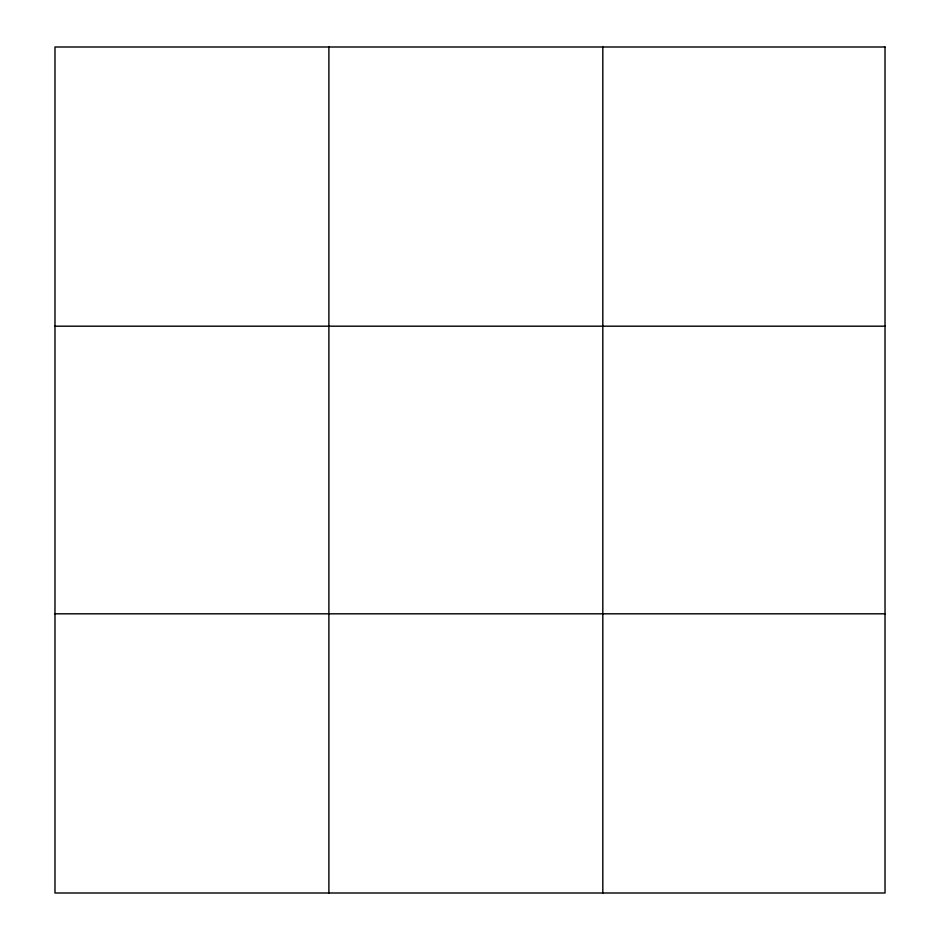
<?xml version="1.0" encoding="UTF-8"?>
<svg xmlns="http://www.w3.org/2000/svg" width="940" height="940" viewBox="0 0 940 940"><rect width="100%" height="100%" fill="white"/><g stroke="black" fill="none" stroke-linecap="round" stroke-linejoin="round"><path stroke-width="1.41" d="M328.894 47L328.894 893M602.81 47L602.81 893M54.978 326.18L885.022 326.18M54.978 613.82L885.022 613.82M885.022 47L885.022 893L54.978 893L54.978 47L885.022 47"/></g></svg>
